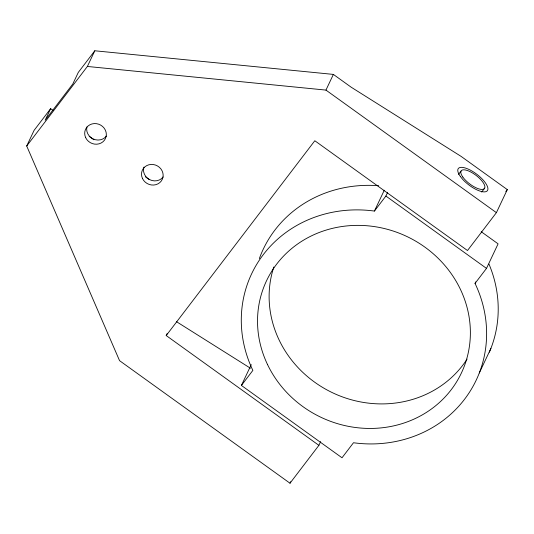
<?xml version="1.0" encoding="UTF-8"?>
<svg xmlns="http://www.w3.org/2000/svg" width="534" height="534" viewBox="0 0 534 534"><rect width="100%" height="100%" fill="white"/><g stroke="black" fill="none" stroke-linecap="round" stroke-linejoin="round"><path stroke-width="0.8" d="M320.654 441.625L318.898 445.343L290.002 483.223L119.556 360.664L26.7 146.002L34.116 130.323L50.637 108.656L53.34 110.598M50.637 108.656L45.183 120.183L72.844 83.931L78.298 72.397L94.798 50.777L333.376 74.406L351.125 87.169L461.136 156.409L507.3 189.597L496.4 212.652L467.504 250.533L314.813 140.742L166.207 335.552L318.898 445.343M26.7 146.002L87.382 66.456L94.798 50.777M166.207 335.552L167.262 333.316M87.382 66.456L325.954 90.099L333.376 74.406M481.214 231.703L498.095 243.844L486.501 268.382L475.033 283.407A124.242 115.357 25.3 0 1 353.481 442.746L342.014 457.778L241.408 385.435L251.247 364.615M241.408 385.435L252.869 370.402A124.242 115.357 25.3 0 1 374.421 211.07L384.266 190.251M374.421 211.07L385.888 196.038L387.644 192.32M290.002 483.223L290.703 481.735M475.033 283.407L475.734 281.925M479.298 372.972L490.9 348.435M458.506 174.378L461.002 171.107M481.681 192.053L484.678 188.128M505.805 191.559L507.3 189.597M176.434 321.648L250.479 368.253M325.954 90.099L496.4 212.652M385.888 196.038L486.501 268.382M89.191 136.377L93.924 139.781M145.328 176.741L149.387 179.658M259.35 258.576A124.242 115.357 25.3 0 1 378.659 185.739M488.997 264.13A124.242 115.357 25.3 0 1 489.358 352.186M467.076 359.115A107.801 100.092 25.3 0 1 332.435 392.697A107.801 100.092 25.3 0 1 273.822 267M163.177 176.954A10.96 10.179 25.3 0 1 149.633 179.618A10.96 10.179 25.3 0 1 143.9 167.129M106.359 136.103A10.96 10.179 25.3 0 1 93.143 138.927A10.96 10.179 25.3 0 1 86.908 126.925M462.831 177.068A14.618 5.327 37.3 0 0 483.671 189.109A14.618 5.327 37.3 0 0 472.016 172.676A14.618 5.327 37.3 0 0 462.831 177.068M267.574 364.649A107.801 100.092 25.3 0 0 451.25 389.673A107.801 100.092 25.3 0 0 373.039 226.403A107.801 100.092 25.3 0 0 267.574 364.649M142.525 178.576A10.96 10.179 25.3 0 0 161.201 181.126A10.96 10.179 25.3 0 0 153.251 164.519A10.96 10.179 25.3 0 0 142.525 178.576M85.707 137.725A10.96 10.179 25.3 0 0 104.39 140.275A10.96 10.179 25.3 0 0 96.434 123.668A10.96 10.179 25.3 0 0 85.707 137.725M460.328 176.434A18.269 6.655 37.3 0 0 486.381 191.479A18.269 6.655 37.3 0 0 471.816 170.94A18.269 6.655 37.3 0 0 460.328 176.434"/></g></svg>
